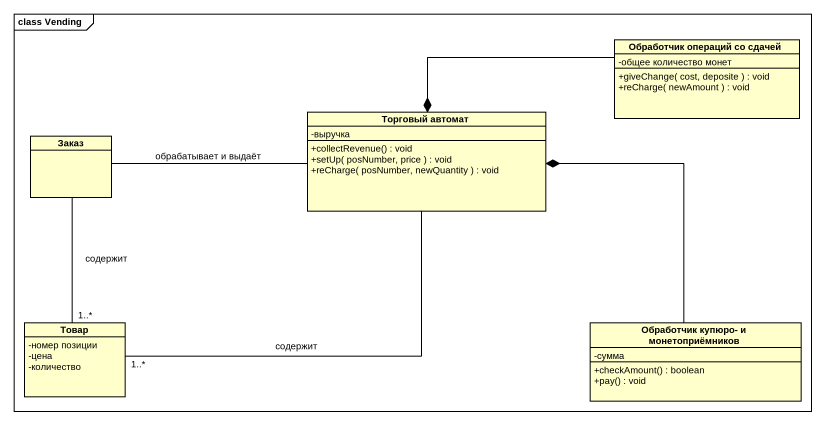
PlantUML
@startuml
mainframe class Vending
hide circle
hide empty members
skinparam classAttributeIconSize 0
class "Обработчик операций со сдачей" as Обработчик_операций_со {
  -общее количество монет
  +giveChange( cost, deposite ) : void
  +reCharge( newAmount ) : void
}
class "Торговый автомат" as Торговый_автомат {
  -выручка
  +collectRevenue() : void
  +setUp( posNumber, price ) : void
  +reCharge( posNumber, newQuantity ) : void
}
class Заказ
class Товар {
  -номер позиции
  -цена
  -количество
}
class "Обработчик купюро- и монетоприёмников" as Обработчик_купюро_и {
  -сумма
  +checkAmount() : boolean
  +pay() : void
}
Торговый_автомат *-right- Обработчик_операций_со
Торговый_автомат -left- Заказ : обрабатывает и выдаёт
Торговый_автомат -left- "1..*" Товар : содержит
Торговый_автомат *-- Обработчик_купюро_и
Заказ -- "1..*" Товар : содержит
@enduml
